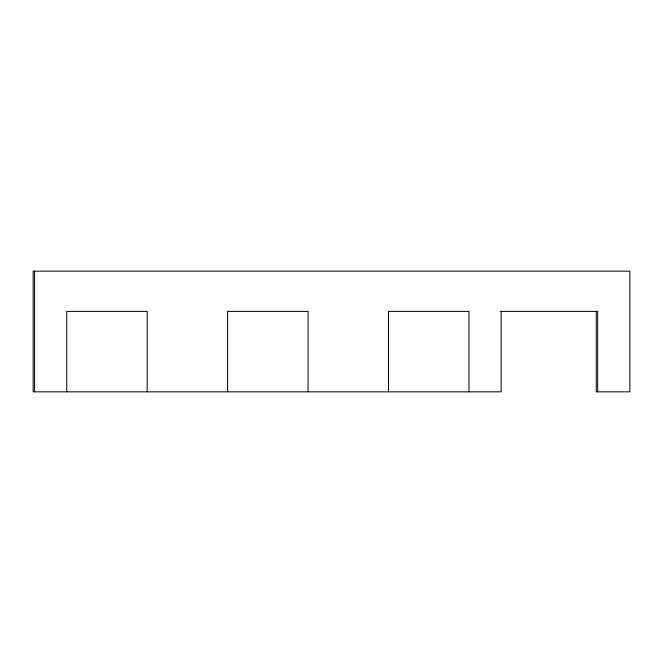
<?xml version="1.0" encoding="UTF-8"?>
<svg xmlns="http://www.w3.org/2000/svg" width="663" height="663" viewBox="0 0 663 663"><rect width="100%" height="100%" fill="white"/><g stroke="black" fill="none" stroke-linecap="round" stroke-linejoin="round"><path stroke-width="0.99" d="M500.756 311.386L597.67 311.386L597.67 391.833M596.261 311.386L596.261 391.833L629.85 391.833L629.85 271.167L33.15 271.167L33.15 391.833L501.137 391.833L501.137 311.386M468.965 391.833L468.965 311.386L388.518 311.386L388.518 391.833M308.071 391.833L308.071 311.386L227.624 311.386L227.624 391.833M147.186 391.833L147.186 311.386L66.739 311.386L66.739 391.833M34.559 271.167L34.559 391.833"/></g></svg>
